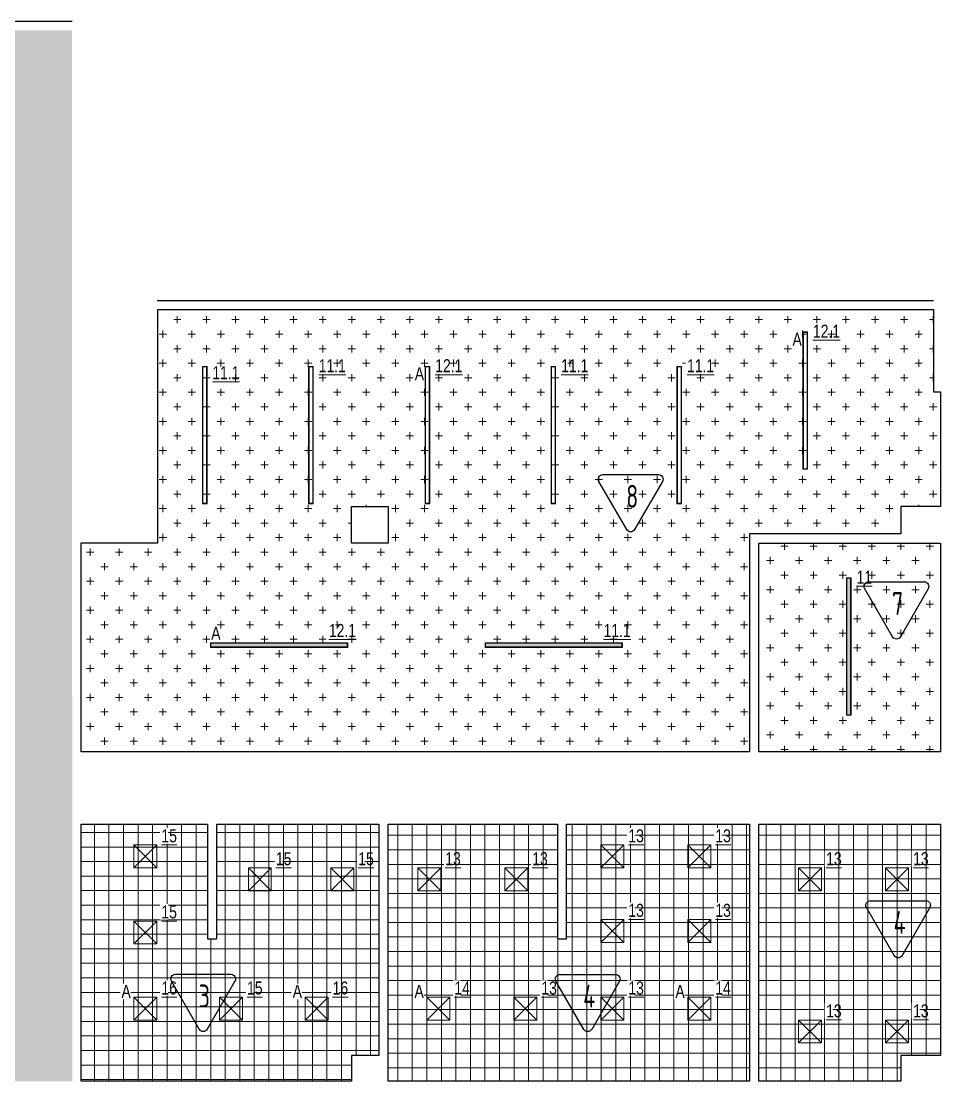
# Model space of a CAD drawing. Header units: millimetres. Extents: x -547274 to 397870, y -45599 to 141350.
# Drawn here: x 71838 to 81877, y 118451 to 130101 of the extents above; entities that cross this region are included whole.
import ezdxf

# ---------------------------------------------------------------- set-up
doc = ezdxf.new("R2010")
doc.units = ezdxf.units.MM
for name, color, linetype, lineweight in [('_ЭОМ_ОБЩ_Освещение_текст тип светильника', 172, 'Continuous', 50), ('_ЭОМ_светильник А', 1, 'Continuous', 35), ('_ЭОМ_светильник Р', 4, 'Continuous', 35), ('АР_Потолки_Штриховка', 252, 'Continuous', 0)]:
    doc.layers.add(name, color=color, linetype=linetype, lineweight=lineweight)
for name, color, linetype, lineweight, true_color in [('АР_Потолок_Грильято_белый_50х50', 7, 'Continuous', 5, 0x8e00bd), ('АР_Потолок_Грильято_черный_50х50', 7, 'Continuous', 5, 0xfa3e00), ('АР_Потолок_Покраска', 7, 'Continuous', 5, 0x007399)]:
    doc.layers.add(name, color=color, linetype=linetype, lineweight=lineweight, true_color=true_color)
doc.styles.add('ISOCPEUR', font='isocpeur.ttf', dxfattribs={"height": 800})
doc.styles.add('ГОСТ', font='cad.shx', dxfattribs={"width": 0.8})

# ---------------------------------------------------------------- blocks, each defined once
blk = doc.blocks.new('RVE-PLS5070-1500-P')
at = {"color": 0, "linetype": 'ByBlock', "lineweight": -2, "ltscale": 40}
for points in [[(750, -25), (-750, -25), (-750, 25), (750, 25)], [(745, -20), (-745, -20), (-745, 20), (745, 20)]]:
    blk.add_lwpolyline(points, close=True, dxfattribs=at)
blk = doc.blocks.new('40 НА 40 ГРИЛЬЯТО ДЛЯ 50')
at = {"color": 0, "linetype": 'ByBlock', "lineweight": -2, "ltscale": 100}
for points in [[(125, -125), (-125, -125), (-125, 125), (125, 125), (125, -125)], [(125, 125), (-125, -125)], [(-125, 125), (125, -125)]]:
    blk.add_lwpolyline(points, dxfattribs=at)

msp = doc.modelspace()

# ---------------------------------------------------------------- hatches: boundary and pattern name
at = {"layer": 'АР_Потолки_Штриховка', "ltscale": 100, "true_color": 0xf8f6b0}
h = msp.add_hatch(color=51, dxfattribs=at)
h.dxf.hatch_style = 1
h.paths.add_polyline_path([(80894.3, 122525.5), (80894.3, 124015.5), (80854.3, 124015.5), (80854.3, 122525.5)])
h = msp.add_hatch(color=51, dxfattribs=at)
h.dxf.hatch_style = 1
h.paths.add_polyline_path([(75396.8, 123306.3), (73906.8, 123306.3), (73906.8, 123266.3), (75396.8, 123266.3)])
h = msp.add_hatch(color=51, dxfattribs=at)
h.dxf.hatch_style = 1
h.paths.add_polyline_path([(78396.8, 123306.3), (76906.8, 123306.3), (76906.8, 123266.3), (78396.8, 123266.3)])
at = {"layer": 'АР_Потолок_Грильято_белый_50х50', "transparency": 33554559}
h = msp.add_hatch(dxfattribs=at)
h.set_pattern_fill('ANSI37', color=256, scale=50, angle=45)
h.set_pattern_definition([(90, (79758.6, 120096.8), (-158.75, 0), []), (180, (79758.6, 120096.8), (0, -158.75), [])])
h.paths.add_polyline_path([(77792.4, 121328.5), (79791.2, 121328.5), (79791.2, 118520.7), (75842.4, 118520.5), (75842.4, 121328.5), (77692.4, 121328.5), (77692.4, 120076.2), (77792.4, 120076.2)])
h = msp.add_hatch(dxfattribs=at)
h.set_pattern_fill('ANSI37', color=256, scale=50, angle=45)
h.set_pattern_definition([(90, (81877.4, 120096.8), (-158.75, 0), []), (180, (81877.4, 120096.8), (0, -158.75), [])])
h.paths.add_polyline_path([(79891.2, 121328.5), (81877.4, 121328.5), (81877.4, 118800.7), (81442.4, 118800.7), (81442.4, 118520.7), (79891.2, 118520.7)])
at = {"layer": 'АР_Потолок_Грильято_черный_50х50', "transparency": 33554559}
h = msp.add_hatch(dxfattribs=at)
h.set_pattern_fill('ANSI37', color=256, scale=50, angle=45)
h.set_pattern_definition([(90, (77715.54, 121555.65), (-158.75, 0), []), (180, (77715.54, 121555.65), (0, -158.75), [])])
h.paths.add_polyline_path([(75742.4, 121328.5), (75742.4, 118800.7), (75442.4, 118800.7), (75442.4, 118520.9), (72492.4, 118520.7), (72492.4, 121328.5), (73872.4, 121328.5), (73872.4, 120076.1), (73972.4, 120076.1), (73972.4, 121328.5)])
at = {"layer": 'АР_Потолок_Покраска'}
h = msp.add_hatch(dxfattribs=at)
h.set_pattern_fill('CROSS', color=256, scale=25)
h.paths.add_polyline_path([(63442.4, 124800.7), (63842.4, 124800.7), (63842.4, 124400.7), (63442.4, 124400.7)], flags=16)
h.paths.add_polyline_path([(69442.4, 124800.7), (69842.4, 124800.7), (69842.4, 124400.7), (69442.4, 124400.7)], flags=16)
edge = h.paths.add_edge_path()
edge.add_line((72392.4, 130000.7), (72393.1, 118520.7))
edge.add_line((72393.1, 118520.7), (69842.4, 118520.7))
edge.add_line((69842.4, 118520.7), (69842.4, 118800.7))
edge.add_line((69842.4, 118800.7), (69442.4, 118800.7))
edge.add_line((69442.4, 118800.7), (69442.4, 118520.7))
edge.add_line((69442.4, 118520.7), (63842.4, 118520.7))
edge.add_line((63842.4, 118520.7), (63842.4, 118800.7))
edge.add_line((63842.4, 118800.7), (63442.4, 118800.7))
edge.add_line((63442.4, 118800.7), (63442.4, 118450.7))
edge.add_line((63442.4, 118450.7), (62142.4, 118450.7))
edge.add_line((62142.4, 118450.7), (62142.4, 119550.6))
edge.add_line((62142.4, 119550.6), (55761.6, 119579))
edge.add_arc((63828.6, 118393.7), 8153.6, 93.13695, 171.64114, ccw=False)
edge.add_line((63382.4, 126535.1), (63382.4, 126660.7))
edge.add_line((63382.4, 126660.7), (63892.4, 126660.7))
edge.add_line((63892.4, 126660.7), (63892.4, 130000.7))
edge.add_line((63892.4, 130000.7), (72392.4, 130000.7))
h = msp.add_hatch(dxfattribs=at)
h.set_pattern_fill('CROSS', color=256, scale=25)
h.paths.add_polyline_path([(75442.4, 124400.7), (75442.4, 124800.7), (75842.4, 124800.7), (75842.4, 124400.7)], flags=16)
h.paths.add_polyline_path([(73327.4, 126950.7), (81797.4, 126950.7), (81797.4, 126052.2), (81877.4, 126052.2), (81877.4, 124800.7), (81442.4, 124800.7), (81442.4, 124500.7), (79791.2, 124500.7), (79791.2, 122120.3), (72492.4, 122120.3), (72492.4, 124402.3), (73327.4, 124402.3)])
h = msp.add_hatch(dxfattribs=at)
h.set_pattern_fill('CROSS', color=256, scale=25)
h.set_pattern_definition([(0, (141093.16, -2950.01), (158.75, 158.75), [79.375, -238.125]), (90, (141132.84, -2989.7), (-158.75, 158.75), [79.375, -238.125])])
h.paths.add_polyline_path([(79891.3, 124401), (81877.4, 124400.7), (81877.4, 122120.2), (79891.2, 122120.4)])

# ---------------------------------------------------------------- linework, layer by layer
for points in [[(63892.4, 130100.7), (72392.4, 130100.7)], [(73322.4, 127050.9), (81797.4, 127050.9)]]:
    msp.add_lwpolyline(points)
for points in [[(73327.4, 126950.7), (81797.4, 126950.7), (81797.4, 126052.2), (81877.4, 126052.2), (81877.4, 124800.7), (81442.4, 124800.7), (81442.4, 124500.7), (79791.2, 124500.7), (79791.2, 122120.3), (72492.4, 122120.3), (72492.4, 124402.3), (73327.4, 124402.3)], [(75442.4, 124400.7), (75442.4, 124800.7), (75842.4, 124800.7), (75842.4, 124400.7)], [(79891.3, 124401), (81877.4, 124400.7), (81877.4, 122120.2), (79891.2, 122120.4)], [(75742.4, 121328.5), (75742.4, 118800.7), (75442.4, 118800.7), (75442.4, 118520.9), (72492.4, 118520.7), (72492.4, 121328.5), (73872.4, 121328.5), (73872.4, 120076.1), (73972.4, 120076.1), (73972.4, 121328.5)], [(77792.4, 121328.5), (79791.2, 121328.5), (79791.2, 118520.7), (75842.4, 118520.5), (75842.4, 121328.5), (77692.4, 121328.5), (77692.4, 120076.2), (77792.4, 120076.2)], [(79891.2, 121328.5), (81877.4, 121328.5), (81877.4, 118800.7), (81442.4, 118800.7), (81442.4, 118520.7), (79891.2, 118520.7)]]:
    msp.add_lwpolyline(points, close=True)
for points in [[(78189.1, 125148.4), (78795.4, 125148.4, -0.5773495), (78838.7, 125073.4), (78535.6, 124548.4, -0.5773541), (78449, 124548.4), (78145.8, 125073.4, -0.5773491), (78189.1, 125148.4, -0.0000017)], [(81091.8, 123977), (81698, 123977, -0.5773495), (81741.3, 123902), (81438.2, 123377, -0.5773541), (81351.6, 123377), (81048.5, 123902, -0.5773491), (81091.8, 123977, -0.0000017)], [(81109.5, 120493.4), (81715.7, 120493.4, -0.5773495), (81759, 120418.4), (81455.9, 119893.4, -0.5773541), (81369.3, 119893.4), (81066.2, 120418.4, -0.5773491), (81109.5, 120493.4, -0.0000017)], [(73520.8, 119689.3), (74127.1, 119689.3, -0.5773495), (74170.4, 119614.3), (73867.2, 119089.3, -0.5773541), (73780.6, 119089.3), (73477.5, 119614.3, -0.5773491), (73520.8, 119689.3, -0.0000017)], [(77719.8, 119687.8), (78326, 119687.8, -0.5773495), (78369.3, 119612.8), (78066.2, 119087.8, -0.5773541), (77979.6, 119087.8), (77676.5, 119612.8, -0.5773491), (77719.8, 119687.8, -0.0000017)]]:
    msp.add_lwpolyline(points, format="xyb")
at = {"layer": 'АР_Потолки_Штриховка', "color": 18, "ltscale": 100, "true_color": 0x000000}
for points in [[(80899.3, 122520.5), (80899.3, 124020.5), (80849.3, 124020.5), (80849.3, 122520.5)], [(80894.3, 122525.5), (80894.3, 124015.5), (80854.3, 124015.5), (80854.3, 122525.5)], [(75401.8, 123311.3), (73901.8, 123311.3), (73901.8, 123261.3), (75401.8, 123261.3)], [(75396.8, 123306.3), (73906.8, 123306.3), (73906.8, 123266.3), (75396.8, 123266.3)], [(78401.8, 123311.3), (76901.8, 123311.3), (76901.8, 123261.3), (78401.8, 123261.3)], [(78396.8, 123306.3), (76906.8, 123306.3), (76906.8, 123266.3), (78396.8, 123266.3)]]:
    msp.add_lwpolyline(points, close=True, dxfattribs=at)
at = {"layer": 'АР_Потолки_Штриховка', "color": 18, "lineweight": 18, "ltscale": 100, "true_color": 0x000000}
for points in [[(80899.3, 122520.5), (80899.3, 124020.5), (80849.3, 124020.5), (80849.3, 122520.5)], [(80894.3, 122525.5), (80894.3, 124015.5), (80854.3, 124015.5), (80854.3, 122525.5)], [(75401.8, 123311.3), (73901.8, 123311.3), (73901.8, 123261.3), (75401.8, 123261.3)], [(75396.8, 123306.3), (73906.8, 123306.3), (73906.8, 123266.3), (75396.8, 123266.3)], [(78401.8, 123311.3), (76901.8, 123311.3), (76901.8, 123261.3), (78401.8, 123261.3)], [(78396.8, 123306.3), (76906.8, 123306.3), (76906.8, 123266.3), (78396.8, 123266.3)]]:
    msp.add_lwpolyline(points, close=True, dxfattribs=at)

# ---------------------------------------------------------------- block references
at = {"layer": '_ЭОМ_светильник А', "color": 18, "lineweight": 18, "ltscale": 100, "true_color": 0x000000, "rotation": 89.99999999999997}
for p in [(80397.9, 125957.4), (76272.9, 125580.2)]:
    msp.add_blockref('RVE-PLS5070-1500-P', p, dxfattribs=at)
at = {"layer": '_ЭОМ_светильник А', "color": 18, "lineweight": 18, "ltscale": 100, "true_color": 0x000000}
for p in [(73192.4, 119314.9), (75062.4, 119314.9), (76391.8, 119314.9), (79241.8, 119314.9)]:
    msp.add_blockref('40 НА 40 ГРИЛЬЯТО ДЛЯ 50', p, dxfattribs=at)
at = {"layer": '_ЭОМ_светильник Р', "color": 18, "lineweight": 18, "ltscale": 100, "true_color": 0x000000}
for p, rotation in [((73840.7, 125580.2), 270), ((75000.4, 125580.2), 89.99999999999997), ((77647.9, 125580.2), 89.99999999999997), ((79022.9, 125580.2), 89.99999999999997), ((80874.3, 123270.5), 89.99999999999997)]:
    msp.add_blockref('RVE-PLS5070-1500-P', p, dxfattribs=dict(at, rotation=rotation))
for p in [(73192.4, 120977.3), (78291.8, 120977.3), (79241.8, 120977.3), (74442.4, 120727.3), (75342.4, 120727.3), (76292.4, 120727.3), (77242.4, 120727.3), (80451.4, 120727.3), (81401.4, 120727.3), (73192.4, 120146.1), (78291.8, 120163.4), (79241.8, 120163.4), (74127.4, 119314.9), (77341.8, 119314.9), (78291.8, 119314.9), (80451.4, 119064.9), (81401.4, 119064.9)]:
    msp.add_blockref('40 НА 40 ГРИЛЬЯТО ДЛЯ 50', p, dxfattribs=at)

# ---------------------------------------------------------------- texts
at = {"char_height": 250, "width": 294.334, "attachment_point": 1, "style": 'ISOCPEUR'}
for s, insert in [('{\\W0.7;8}', (78442.8, 125036.4)), ('{\\W0.7;7}', (81345.5, 123864.9)), ('{\\W0.7;4}', (81363.1, 120381.3)), ('{\\W0.7;3}', (73774.5, 119577.2)), ('{\\W0.7;4}', (77973.5, 119575.7))]:
    msp.add_mtext(s, dxfattribs=dict(at, insert=insert))

# ---------------------------------------------------------------- next in the draw order: texts
at = {"layer": '_ЭОМ_ОБЩ_Освещение_текст тип светильника', "color": 18, "lineweight": 18, "ltscale": 40, "true_color": 0x000000, "char_height": 142.19, "width": 55.872, "attachment_point": 1, "style": 'ГОСТ', "bg_fill": 3, "box_fill_scale": 1.1, "bg_fill_color": 256, "bg_fill_transparency": 0}
for s, insert in [('{\\L12.1}', (80482.7, 126786.4)), ('{\\L11.1}', (75085.2, 126409.2)), ('{\\L12.1}', (76357.7, 126409.2)), ('{\\L11.1}', (77732.7, 126409.2)), ('{\\L11.1}', (79107.7, 126409.2)), ('{\\L11.1}', (73923.7, 126332.7, 0)), ('{\\L11}', (80959.1, 124099.5)), ('{\\L12.1}', (75196.5, 123516.9)), ('{\\L11.1}', (78196.5, 123516.9)), ('{\\L15}', (73367.6, 121273.2)), ('{\\L13}', (78467, 121273.2)), ('{\\L13}', (79417, 121273.2)), ('{\\L15}', (74617.6, 121023.2)), ('{\\L15}', (75517.6, 121023.2)), ('{\\L13}', (76467.6, 121023.2)), ('{\\L13}', (77417.6, 121023.2)), ('{\\L13}', (80626.6, 121023.2)), ('{\\L13}', (81576.6, 121023.2)), ('{\\L13}', (78467, 120459.3)), ('{\\L13}', (79417, 120459.3)), ('{\\L15}', (73367.6, 120442)), ('{\\L16}', (73367.6, 119610.8)), ('{\\L15}', (74302.6, 119610.8)), ('{\\L16}', (75237.6, 119610.8)), ('{\\L14}', (76567, 119610.8)), ('{\\L13}', (77517, 119610.8)), ('{\\L13}', (78467, 119610.8)), ('{\\L14}', (79417, 119610.8)), ('{\\L13}', (80626.6, 119360.7)), ('{\\L13}', (81576.6, 119360.7))]:
    msp.add_mtext(s, dxfattribs=dict(at, insert=insert))
at = {"layer": '_ЭОМ_светильник А', "color": 18, "lineweight": 18, "ltscale": 100, "true_color": 0x000000, "char_height": 142.2, "width": 86.044, "attachment_point": 1, "style": 'ГОСТ', "bg_fill": 3, "box_fill_scale": 1.1, "bg_fill_color": 256, "bg_fill_transparency": 0}
for insert in [(80259.4, 126698.8), (76134.4, 126321.6), (72931.5, 119573.5), (74801.5, 119573.5), (76131, 119573.5), (78980.9, 119573.5)]:
    msp.add_mtext('А', dxfattribs=dict(at, insert=insert))

# ---------------------------------------------------------------- next in the draw order: block references
at = {"layer": '_ЭОМ_светильник А', "color": 18, "lineweight": 18, "ltscale": 100, "true_color": 0x000000, "rotation": 180}
msp.add_blockref('RVE-PLS5070-1500-P', (74651.8, 123286.3), dxfattribs=at)
at = {"layer": '_ЭОМ_светильник Р', "color": 18, "lineweight": 18, "ltscale": 100, "true_color": 0x000000, "rotation": 180}
msp.add_blockref('RVE-PLS5070-1500-P', (77651.8, 123286.3), dxfattribs=at)

# ---------------------------------------------------------------- next in the draw order: texts
at = {"layer": '_ЭОМ_светильник А', "color": 18, "lineweight": 18, "ltscale": 100, "true_color": 0x000000, "insert": (73911.6, 123487.2), "char_height": 142.2, "width": 86.044, "attachment_point": 1, "style": 'ГОСТ', "bg_fill": 3, "box_fill_scale": 1.1, "bg_fill_color": 256, "bg_fill_transparency": 0}
msp.add_mtext('А', dxfattribs=at)

doc.saveas('drawing.dxf')
